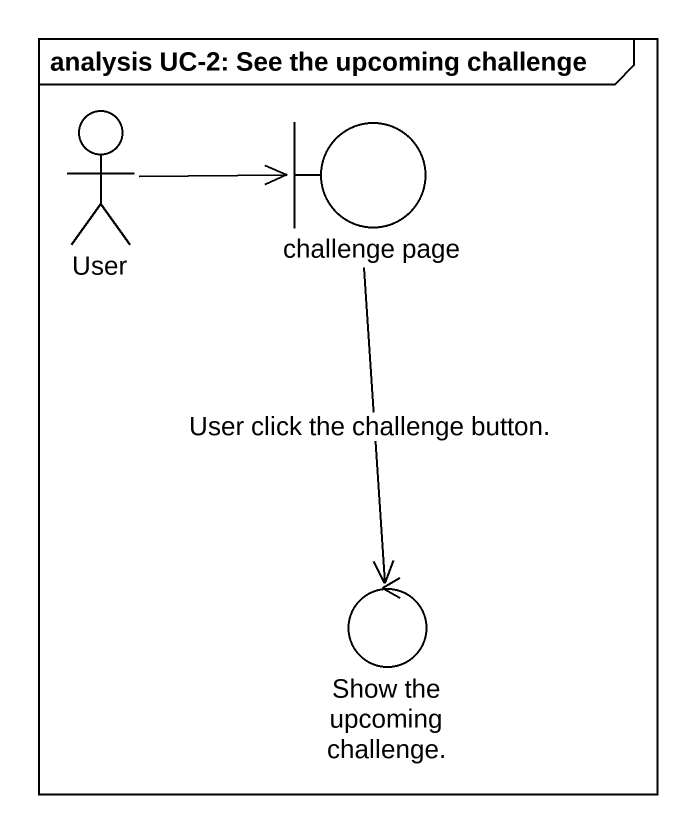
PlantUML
@startuml
mainframe analysis UC-2: See the upcoming challenge
actor User
boundary "challenge page" as challenge_page
control "Show the upcoming challenge." as Show_the_upcoming_challenge
User -right-> challenge_page
challenge_page --> Show_the_upcoming_challenge : User click the challenge button.
@enduml
